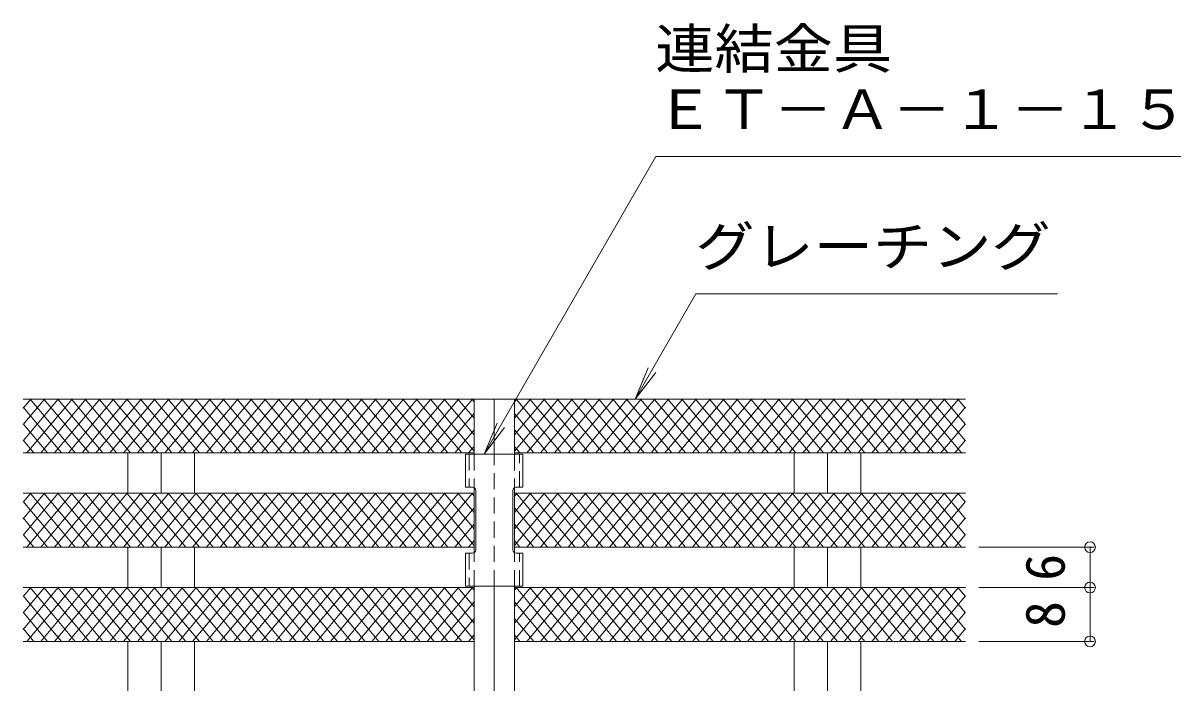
# Model space of a CAD drawing. Units: millimetres at full size, sheet at 1:2. Extents: x -192 to 130, y -269 to 227.
# Drawn here: x -41.8 to 130.2, y 123.6 to 222.8 of the extents above; entities that cross this region are included whole.
import ezdxf
from ezdxf.enums import TextEntityAlignment as Align

# ---------------------------------------------------------------- set-up
doc = ezdxf.new("R2010")
doc.units = ezdxf.units.MM
doc.header["$LTSCALE"] = 2
doc.header["$PDMODE"] = 32
doc.header["$PDSIZE"] = 1.6
doc.linetypes.add('DASHED1', pattern=[1.8, 1.2, -0.6])
for name, color, linetype, lineweight in [('D-0_通り芯', 3, 'Continuous', 9), ('D-3_受枠', 4, 'Continuous', 9), ('D-4_寸法', 7, 'Continuous', 9), ('D-5_仕様文', 7, 'Continuous', 9)]:
    doc.layers.add(name, color=color, linetype=linetype, lineweight=lineweight)
doc.styles.add('ＭＳ ゴシック', font='')
doc.styles.get('ＭＳ ゴシック').set_extended_font_data('MS Gothic')

msp = doc.modelspace()

# ---------------------------------------------------------------- linework, layer by layer
at = {"layer": 'D-0_通り芯'}
for p, q in [((-41.821, 160.736), (-36.598, 166.96)), ((-41.821, 163.18), (-38.649, 166.96)), ((-41.821, 165.624), (-40.7, 166.96)), ((-41.821, 166.96), (98.179, 166.96)), ((-41.26, 158.96), (-34.547, 166.96)), ((-34.081, 158.96), (-40.793, 166.96)), ((-39.209, 158.96), (-32.496, 166.96)), ((-32.03, 158.96), (-38.743, 166.96)), ((-37.158, 158.96), (-30.446, 166.96)), ((-29.979, 158.96), (-36.692, 166.96)), ((-35.107, 158.96), (-28.395, 166.96)), ((-27.928, 158.96), (-34.641, 166.96)), ((-33.057, 158.96), (-26.344, 166.96)), ((-25.877, 158.96), (-32.59, 166.96)), ((-31.006, 158.96), (-24.293, 166.96)), ((-23.826, 158.96), (-30.539, 166.96)), ((-28.955, 158.96), (-22.242, 166.96)), ((-21.776, 158.96), (-28.488, 166.96)), ((-26.904, 158.96), (-20.191, 166.96)), ((-19.725, 158.96), (-26.438, 166.96)), ((-24.853, 158.96), (-18.141, 166.96)), ((-17.674, 158.96), (-24.387, 166.96)), ((-22.802, 158.96), (-16.09, 166.96)), ((-15.623, 158.96), (-22.336, 166.96)), ((-20.752, 158.96), (-14.039, 166.96)), ((-13.572, 158.96), (-20.285, 166.96)), ((-18.701, 158.96), (-11.988, 166.96)), ((-11.521, 158.96), (-18.234, 166.96)), ((-16.65, 158.96), (-9.937, 166.96)), ((-9.471, 158.96), (-16.183, 166.96)), ((-14.599, 158.96), (-7.886, 166.96)), ((-7.42, 158.96), (-14.133, 166.96)), ((-12.548, 158.96), (-5.836, 166.96)), ((-5.369, 158.96), (-12.082, 166.96)), ((-10.497, 158.96), (-3.785, 166.96)), ((-3.318, 158.96), (-10.031, 166.96)), ((-8.447, 158.96), (-1.734, 166.96)), ((-1.267, 158.96), (-7.98, 166.96)), ((-6.396, 158.96), (0.317, 166.96)), ((0.784, 158.96), (-5.929, 166.96)), ((-4.345, 158.96), (2.368, 166.96)), ((2.834, 158.96), (-3.878, 166.96)), ((-2.294, 158.96), (4.419, 166.96)), ((4.885, 158.96), (-1.828, 166.96)), ((-0.243, 158.96), (6.469, 166.96)), ((6.936, 158.96), (0.223, 166.96)), ((1.807, 158.96), (8.52, 166.96)), ((8.987, 158.96), (2.274, 166.96)), ((3.858, 158.96), (10.571, 166.96)), ((11.037, 158.96), (4.325, 166.96)), ((5.909, 158.96), (12.622, 166.96)), ((13.088, 158.96), (6.375, 166.96)), ((7.96, 158.96), (14.672, 166.96)), ((15.139, 158.96), (8.426, 166.96)), ((10.01, 158.96), (16.723, 166.96)), ((17.19, 158.96), (10.477, 166.96)), ((12.061, 158.96), (18.774, 166.96)), ((19.241, 158.96), (12.528, 166.96)), ((14.112, 158.96), (20.825, 166.96)), ((21.291, 158.96), (14.579, 166.96)), ((16.163, 158.96), (22.876, 166.96)), ((23.342, 158.96), (16.629, 166.96)), ((18.214, 158.96), (24.926, 166.96)), ((25.179, 159.215), (18.68, 166.96)), ((25.179, 161.659), (20.731, 166.96)), ((25.179, 164.103), (22.782, 166.96)), ((25.179, 166.547), (24.832, 166.96)), ((25.179, 158.76), (25.179, 166.96)), ((28.179, 158.76), (28.179, 166.96)), ((31.179, 166.547), (31.525, 166.96)), ((31.179, 164.103), (33.576, 166.96)), ((31.179, 161.659), (35.627, 166.96)), ((31.179, 159.215), (37.678, 166.96)), ((31.179, 158.76), (31.179, 166.96)), ((38.144, 158.96), (31.432, 166.96)), ((33.016, 158.96), (39.729, 166.96)), ((40.195, 158.96), (33.482, 166.96)), ((35.067, 158.96), (41.779, 166.96)), ((42.246, 158.96), (35.533, 166.96)), ((37.117, 158.96), (43.83, 166.96)), ((44.297, 158.96), (37.584, 166.96)), ((39.168, 158.96), (45.881, 166.96)), ((46.347, 158.96), (39.635, 166.96)), ((41.219, 158.96), (47.932, 166.96)), ((48.398, 158.96), (41.685, 166.96)), ((43.27, 158.96), (49.982, 166.96)), ((50.449, 158.96), (43.736, 166.96)), ((45.32, 158.96), (52.033, 166.96)), ((52.5, 158.96), (45.787, 166.96)), ((47.371, 158.96), (54.084, 166.96)), ((54.551, 158.96), (47.838, 166.96)), ((49.422, 158.96), (56.135, 166.96)), ((56.601, 158.96), (49.889, 166.96)), ((51.473, 158.96), (58.186, 166.96)), ((58.652, 158.96), (51.939, 166.96)), ((53.523, 158.96), (60.236, 166.96)), ((60.703, 158.96), (53.99, 166.96)), ((55.574, 158.96), (62.287, 166.96)), ((62.754, 158.96), (56.041, 166.96)), ((57.625, 158.96), (64.338, 166.96)), ((64.804, 158.96), (58.092, 166.96)), ((59.676, 158.96), (66.389, 166.96)), ((66.855, 158.96), (60.143, 166.96)), ((61.727, 158.96), (68.44, 166.96)), ((68.906, 158.96), (62.193, 166.96)), ((63.778, 158.96), (70.49, 166.96)), ((70.957, 158.96), (64.244, 166.96)), ((65.828, 158.96), (72.541, 166.96)), ((73.008, 158.96), (66.295, 166.96)), ((67.879, 158.96), (74.592, 166.96)), ((75.059, 158.96), (68.346, 166.96)), ((69.93, 158.96), (76.643, 166.96)), ((77.11, 158.96), (70.397, 166.96)), ((71.981, 158.96), (78.694, 166.96)), ((79.16, 158.96), (72.448, 166.96)), ((74.032, 158.96), (80.745, 166.96)), ((81.211, 158.96), (74.499, 166.96)), ((76.083, 158.96), (82.796, 166.96)), ((83.262, 158.96), (76.549, 166.96)), ((78.134, 158.96), (84.846, 166.96)), ((85.313, 158.96), (78.6, 166.96)), ((80.184, 158.96), (86.897, 166.96)), ((87.364, 158.96), (80.651, 166.96)), ((82.235, 158.96), (88.948, 166.96)), ((89.415, 158.96), (82.702, 166.96)), ((84.286, 158.96), (90.999, 166.96)), ((91.465, 158.96), (84.753, 166.96)), ((86.337, 158.96), (93.05, 166.96)), ((93.516, 158.96), (86.804, 166.96)), ((88.388, 158.96), (95.101, 166.96)), ((95.567, 158.96), (88.854, 166.96)), ((90.439, 158.96), (97.151, 166.96)), ((97.618, 158.96), (90.905, 166.96)), ((98.179, 160.736), (92.956, 166.96)), ((98.179, 163.18), (95.007, 166.96)), ((98.179, 165.624), (97.058, 166.96)), ((-36.131, 158.96), (-41.821, 165.741)), ((92.489, 158.96), (98.179, 165.741)), ((20.264, 158.96), (25.179, 164.817)), ((36.094, 158.96), (31.179, 164.817)), ((-38.182, 158.96), (-41.821, 163.297)), ((22.315, 158.96), (25.179, 162.373)), ((34.043, 158.96), (31.179, 162.373)), ((94.54, 158.96), (98.179, 163.297)), ((-40.233, 158.96), (-41.821, 160.853)), ((96.591, 158.96), (98.179, 160.853)), ((-41.821, 158.96), (25.179, 158.96)), ((-26.271, 152.96), (-26.271, 158.96)), ((-21.321, 152.96), (-21.321, 158.96)), ((-16.371, 152.96), (-16.371, 158.96)), ((24.366, 158.96), (25.179, 159.929)), ((31.992, 158.96), (31.179, 159.929)), ((98.179, 158.96), (31.179, 158.96)), ((72.729, 152.96), (72.729, 158.96)), ((77.679, 152.96), (77.679, 158.96)), ((82.629, 152.96), (82.629, 158.96)), ((25.179, 144.127), (25.179, 153.793)), ((31.179, 144.127), (31.179, 153.793)), ((-41.821, 146.736), (-36.598, 152.96)), ((-41.821, 149.18), (-38.649, 152.96)), ((-41.821, 151.624), (-40.7, 152.96)), ((-41.821, 152.96), (25.179, 152.96)), ((-36.131, 144.96), (-41.821, 151.741)), ((-41.26, 144.96), (-34.547, 152.96)), ((-34.081, 144.96), (-40.793, 152.96)), ((-39.209, 144.96), (-32.496, 152.96)), ((-32.03, 144.96), (-38.743, 152.96)), ((-37.158, 144.96), (-30.446, 152.96)), ((-29.979, 144.96), (-36.692, 152.96)), ((-35.107, 144.96), (-28.395, 152.96)), ((-27.928, 144.96), (-34.641, 152.96)), ((-33.057, 144.96), (-26.344, 152.96)), ((-25.877, 144.96), (-32.59, 152.96)), ((-31.006, 144.96), (-24.293, 152.96)), ((-23.826, 144.96), (-30.539, 152.96)), ((-28.955, 144.96), (-22.242, 152.96)), ((-21.776, 144.96), (-28.488, 152.96)), ((-26.904, 144.96), (-20.191, 152.96)), ((-19.725, 144.96), (-26.438, 152.96)), ((-24.853, 144.96), (-18.141, 152.96)), ((-17.674, 144.96), (-24.387, 152.96)), ((-22.802, 144.96), (-16.09, 152.96)), ((-15.623, 144.96), (-22.336, 152.96)), ((-20.752, 144.96), (-14.039, 152.96)), ((-13.572, 144.96), (-20.285, 152.96)), ((-18.701, 144.96), (-11.988, 152.96)), ((-11.521, 144.96), (-18.234, 152.96)), ((-16.65, 144.96), (-9.937, 152.96)), ((-9.471, 144.96), (-16.183, 152.96)), ((-14.599, 144.96), (-7.886, 152.96)), ((-7.42, 144.96), (-14.133, 152.96)), ((-12.548, 144.96), (-5.836, 152.96)), ((-5.369, 144.96), (-12.082, 152.96)), ((-10.497, 144.96), (-3.785, 152.96)), ((-3.318, 144.96), (-10.031, 152.96)), ((-8.447, 144.96), (-1.734, 152.96)), ((-1.267, 144.96), (-7.98, 152.96)), ((-6.396, 144.96), (0.317, 152.96)), ((0.784, 144.96), (-5.929, 152.96)), ((-4.345, 144.96), (2.368, 152.96)), ((2.834, 144.96), (-3.878, 152.96)), ((-2.294, 144.96), (4.419, 152.96)), ((4.885, 144.96), (-1.828, 152.96)), ((-0.243, 144.96), (6.469, 152.96)), ((6.936, 144.96), (0.223, 152.96)), ((1.807, 144.96), (8.52, 152.96)), ((8.987, 144.96), (2.274, 152.96)), ((3.858, 144.96), (10.571, 152.96)), ((11.037, 144.96), (4.325, 152.96)), ((5.909, 144.96), (12.622, 152.96)), ((13.088, 144.96), (6.375, 152.96)), ((7.96, 144.96), (14.672, 152.96)), ((15.139, 144.96), (8.426, 152.96)), ((10.01, 144.96), (16.723, 152.96)), ((17.19, 144.96), (10.477, 152.96)), ((12.061, 144.96), (18.774, 152.96)), ((19.241, 144.96), (12.528, 152.96)), ((14.112, 144.96), (20.825, 152.96)), ((21.291, 144.96), (14.579, 152.96)), ((16.163, 144.96), (22.876, 152.96)), ((23.342, 144.96), (16.629, 152.96)), ((18.214, 144.96), (24.926, 152.96)), ((25.179, 145.215), (18.68, 152.96)), ((25.179, 147.659), (20.731, 152.96)), ((25.179, 150.103), (22.782, 152.96)), ((25.179, 152.547), (24.832, 152.96)), ((31.179, 152.547), (31.525, 152.96)), ((31.179, 150.103), (33.576, 152.96)), ((31.179, 147.659), (35.627, 152.96)), ((31.179, 145.215), (37.678, 152.96)), ((98.179, 152.96), (31.179, 152.96)), ((38.144, 144.96), (31.432, 152.96)), ((33.016, 144.96), (39.729, 152.96)), ((40.195, 144.96), (33.482, 152.96)), ((35.067, 144.96), (41.779, 152.96)), ((42.246, 144.96), (35.533, 152.96)), ((37.117, 144.96), (43.83, 152.96)), ((44.297, 144.96), (37.584, 152.96)), ((39.168, 144.96), (45.881, 152.96)), ((46.347, 144.96), (39.635, 152.96)), ((41.219, 144.96), (47.932, 152.96)), ((48.398, 144.96), (41.685, 152.96)), ((43.27, 144.96), (49.982, 152.96)), ((50.449, 144.96), (43.736, 152.96)), ((45.32, 144.96), (52.033, 152.96)), ((52.5, 144.96), (45.787, 152.96)), ((47.371, 144.96), (54.084, 152.96)), ((54.551, 144.96), (47.838, 152.96)), ((49.422, 144.96), (56.135, 152.96)), ((56.601, 144.96), (49.889, 152.96)), ((51.473, 144.96), (58.186, 152.96)), ((58.652, 144.96), (51.939, 152.96)), ((53.523, 144.96), (60.236, 152.96)), ((60.703, 144.96), (53.99, 152.96)), ((55.574, 144.96), (62.287, 152.96)), ((62.754, 144.96), (56.041, 152.96)), ((57.625, 144.96), (64.338, 152.96)), ((64.804, 144.96), (58.092, 152.96)), ((59.676, 144.96), (66.389, 152.96)), ((66.855, 144.96), (60.143, 152.96)), ((61.727, 144.96), (68.44, 152.96)), ((68.906, 144.96), (62.193, 152.96)), ((63.778, 144.96), (70.49, 152.96)), ((70.957, 144.96), (64.244, 152.96)), ((65.828, 144.96), (72.541, 152.96)), ((73.008, 144.96), (66.295, 152.96)), ((67.879, 144.96), (74.592, 152.96)), ((75.059, 144.96), (68.346, 152.96)), ((69.93, 144.96), (76.643, 152.96)), ((77.11, 144.96), (70.397, 152.96)), ((71.981, 144.96), (78.694, 152.96)), ((79.16, 144.96), (72.448, 152.96)), ((74.032, 144.96), (80.745, 152.96)), ((81.211, 144.96), (74.499, 152.96)), ((76.083, 144.96), (82.796, 152.96)), ((83.262, 144.96), (76.549, 152.96)), ((78.134, 144.96), (84.846, 152.96)), ((85.313, 144.96), (78.6, 152.96)), ((80.184, 144.96), (86.897, 152.96)), ((87.364, 144.96), (80.651, 152.96)), ((82.235, 144.96), (88.948, 152.96)), ((89.415, 144.96), (82.702, 152.96)), ((84.286, 144.96), (90.999, 152.96)), ((91.465, 144.96), (84.753, 152.96)), ((86.337, 144.96), (93.05, 152.96)), ((93.516, 144.96), (86.804, 152.96)), ((88.388, 144.96), (95.101, 152.96)), ((95.567, 144.96), (88.854, 152.96)), ((90.439, 144.96), (97.151, 152.96)), ((97.618, 144.96), (90.905, 152.96)), ((92.489, 144.96), (98.179, 151.741)), ((98.179, 146.736), (92.956, 152.96)), ((98.179, 149.18), (95.007, 152.96)), ((98.179, 151.624), (97.058, 152.96)), ((20.264, 144.96), (25.179, 150.817)), ((36.094, 144.96), (31.179, 150.817)), ((-38.182, 144.96), (-41.821, 149.297)), ((22.315, 144.96), (25.179, 148.373)), ((34.043, 144.96), (31.179, 148.373)), ((94.54, 144.96), (98.179, 149.297)), ((-40.233, 144.96), (-41.821, 146.853)), ((96.591, 144.96), (98.179, 146.853)), ((-41.821, 144.96), (25.179, 144.96)), ((-26.271, 138.96), (-26.271, 144.96)), ((-21.321, 138.96), (-21.321, 144.96)), ((-16.371, 138.96), (-16.371, 144.96)), ((24.366, 144.96), (25.179, 145.929)), ((31.992, 144.96), (31.179, 145.929)), ((98.179, 144.96), (31.179, 144.96)), ((72.729, 138.96), (72.729, 144.96)), ((77.679, 138.96), (77.679, 144.96)), ((82.629, 138.96), (82.629, 144.96)), ((-41.821, 132.736), (-36.598, 138.96)), ((-41.821, 135.18), (-38.649, 138.96)), ((-41.821, 137.624), (-40.7, 138.96)), ((-41.821, 138.96), (25.179, 138.96)), ((-36.131, 130.96), (-41.821, 137.741)), ((-41.26, 130.96), (-34.547, 138.96)), ((-34.081, 130.96), (-40.793, 138.96)), ((-39.209, 130.96), (-32.496, 138.96)), ((-32.03, 130.96), (-38.743, 138.96)), ((-37.158, 130.96), (-30.446, 138.96)), ((-29.979, 130.96), (-36.692, 138.96)), ((-35.107, 130.96), (-28.395, 138.96)), ((-27.928, 130.96), (-34.641, 138.96)), ((-33.057, 130.96), (-26.344, 138.96)), ((-25.877, 130.96), (-32.59, 138.96)), ((-31.006, 130.96), (-24.293, 138.96)), ((-23.826, 130.96), (-30.539, 138.96)), ((-28.955, 130.96), (-22.242, 138.96)), ((-21.776, 130.96), (-28.488, 138.96)), ((-26.904, 130.96), (-20.191, 138.96)), ((-19.725, 130.96), (-26.438, 138.96)), ((-24.853, 130.96), (-18.141, 138.96)), ((-17.674, 130.96), (-24.387, 138.96)), ((-22.802, 130.96), (-16.09, 138.96)), ((-15.623, 130.96), (-22.336, 138.96)), ((-20.752, 130.96), (-14.039, 138.96)), ((-13.572, 130.96), (-20.285, 138.96)), ((-18.701, 130.96), (-11.988, 138.96)), ((-11.521, 130.96), (-18.234, 138.96)), ((-16.65, 130.96), (-9.937, 138.96)), ((-9.471, 130.96), (-16.183, 138.96)), ((-14.599, 130.96), (-7.886, 138.96)), ((-7.42, 130.96), (-14.133, 138.96)), ((-12.548, 130.96), (-5.836, 138.96)), ((-5.369, 130.96), (-12.082, 138.96)), ((-10.497, 130.96), (-3.785, 138.96)), ((-3.318, 130.96), (-10.031, 138.96)), ((-8.447, 130.96), (-1.734, 138.96)), ((-1.267, 130.96), (-7.98, 138.96)), ((-6.396, 130.96), (0.317, 138.96)), ((0.784, 130.96), (-5.929, 138.96)), ((-4.345, 130.96), (2.368, 138.96)), ((2.834, 130.96), (-3.878, 138.96)), ((-2.294, 130.96), (4.419, 138.96)), ((4.885, 130.96), (-1.828, 138.96)), ((-0.243, 130.96), (6.469, 138.96)), ((6.936, 130.96), (0.223, 138.96)), ((1.807, 130.96), (8.52, 138.96)), ((8.987, 130.96), (2.274, 138.96)), ((3.858, 130.96), (10.571, 138.96)), ((11.037, 130.96), (4.325, 138.96)), ((5.909, 130.96), (12.622, 138.96)), ((13.088, 130.96), (6.375, 138.96)), ((7.96, 130.96), (14.672, 138.96)), ((15.139, 130.96), (8.426, 138.96)), ((10.01, 130.96), (16.723, 138.96)), ((17.19, 130.96), (10.477, 138.96)), ((12.061, 130.96), (18.774, 138.96)), ((19.241, 130.96), (12.528, 138.96)), ((14.112, 130.96), (20.825, 138.96)), ((21.291, 130.96), (14.579, 138.96)), ((16.163, 130.96), (22.876, 138.96)), ((23.342, 130.96), (16.629, 138.96)), ((18.214, 130.96), (24.926, 138.96)), ((25.179, 131.215), (18.68, 138.96)), ((25.179, 133.659), (20.731, 138.96)), ((25.179, 136.103), (22.782, 138.96)), ((25.179, 138.547), (24.832, 138.96)), ((25.179, 123.616), (25.179, 139.16)), ((28.179, 123.616), (28.179, 139.16)), ((31.179, 123.616), (31.179, 139.16)), ((31.179, 138.547), (31.525, 138.96)), ((31.179, 136.103), (33.576, 138.96)), ((31.179, 133.659), (35.627, 138.96)), ((31.179, 131.215), (37.678, 138.96)), ((98.179, 138.96), (31.179, 138.96)), ((38.144, 130.96), (31.432, 138.96)), ((33.016, 130.96), (39.729, 138.96)), ((40.195, 130.96), (33.482, 138.96)), ((35.067, 130.96), (41.779, 138.96)), ((42.246, 130.96), (35.533, 138.96)), ((37.117, 130.96), (43.83, 138.96)), ((44.297, 130.96), (37.584, 138.96)), ((39.168, 130.96), (45.881, 138.96)), ((46.347, 130.96), (39.635, 138.96)), ((41.219, 130.96), (47.932, 138.96)), ((48.398, 130.96), (41.685, 138.96)), ((43.27, 130.96), (49.982, 138.96)), ((50.449, 130.96), (43.736, 138.96)), ((45.32, 130.96), (52.033, 138.96)), ((52.5, 130.96), (45.787, 138.96)), ((47.371, 130.96), (54.084, 138.96)), ((54.551, 130.96), (47.838, 138.96)), ((49.422, 130.96), (56.135, 138.96)), ((56.601, 130.96), (49.889, 138.96)), ((51.473, 130.96), (58.186, 138.96)), ((58.652, 130.96), (51.939, 138.96)), ((53.523, 130.96), (60.236, 138.96)), ((60.703, 130.96), (53.99, 138.96)), ((55.574, 130.96), (62.287, 138.96)), ((62.754, 130.96), (56.041, 138.96)), ((57.625, 130.96), (64.338, 138.96)), ((64.804, 130.96), (58.092, 138.96)), ((59.676, 130.96), (66.389, 138.96)), ((66.855, 130.96), (60.143, 138.96)), ((61.727, 130.96), (68.44, 138.96)), ((68.906, 130.96), (62.193, 138.96)), ((63.778, 130.96), (70.49, 138.96)), ((70.957, 130.96), (64.244, 138.96)), ((65.828, 130.96), (72.541, 138.96)), ((73.008, 130.96), (66.295, 138.96)), ((67.879, 130.96), (74.592, 138.96)), ((75.059, 130.96), (68.346, 138.96)), ((69.93, 130.96), (76.643, 138.96)), ((77.11, 130.96), (70.397, 138.96)), ((71.981, 130.96), (78.694, 138.96)), ((79.16, 130.96), (72.448, 138.96)), ((74.032, 130.96), (80.745, 138.96)), ((81.211, 130.96), (74.499, 138.96)), ((76.083, 130.96), (82.796, 138.96)), ((83.262, 130.96), (76.549, 138.96)), ((78.134, 130.96), (84.846, 138.96)), ((85.313, 130.96), (78.6, 138.96)), ((80.184, 130.96), (86.897, 138.96)), ((87.364, 130.96), (80.651, 138.96)), ((82.235, 130.96), (88.948, 138.96)), ((89.415, 130.96), (82.702, 138.96)), ((84.286, 130.96), (90.999, 138.96)), ((91.465, 130.96), (84.753, 138.96)), ((86.337, 130.96), (93.05, 138.96)), ((93.516, 130.96), (86.804, 138.96)), ((88.388, 130.96), (95.101, 138.96)), ((95.567, 130.96), (88.854, 138.96)), ((90.439, 130.96), (97.151, 138.96)), ((97.618, 130.96), (90.905, 138.96)), ((92.489, 130.96), (98.179, 137.741)), ((98.179, 132.736), (92.956, 138.96)), ((98.179, 135.18), (95.007, 138.96)), ((98.179, 137.624), (97.058, 138.96)), ((20.264, 130.96), (25.179, 136.817)), ((36.094, 130.96), (31.179, 136.817)), ((-38.182, 130.96), (-41.821, 135.297)), ((22.315, 130.96), (25.179, 134.373)), ((34.043, 130.96), (31.179, 134.373)), ((94.54, 130.96), (98.179, 135.297)), ((-40.233, 130.96), (-41.821, 132.853)), ((96.591, 130.96), (98.179, 132.853)), ((-41.821, 130.96), (25.179, 130.96)), ((-26.271, 123.616), (-26.271, 130.96)), ((-21.321, 123.616), (-21.321, 130.96)), ((-16.371, 123.616), (-16.371, 130.96)), ((24.366, 130.96), (25.179, 131.929)), ((31.992, 130.96), (31.179, 131.929)), ((98.179, 130.96), (31.179, 130.96)), ((72.729, 123.616), (72.729, 130.96)), ((77.679, 123.616), (77.679, 130.96)), ((82.629, 123.616), (82.629, 130.96))]:
    msp.add_line(p, q, dxfattribs=at)
at = {"layer": 'D-0_通り芯', "linetype": 'DASHED1'}
for p, q in [((25.179, 158.76), (25.179, 153.793)), ((28.179, 139.16), (28.179, 158.76)), ((31.179, 158.76), (31.179, 153.793)), ((25.179, 139.16), (25.179, 144.127)), ((31.179, 139.16), (31.179, 144.127))]:
    msp.add_line(p, q, dxfattribs=at)
at = {"layer": 'D-3_受枠'}
for p, q in [((23.929, 158.76), (23.929, 153.86)), ((32.429, 158.76), (23.929, 158.76)), ((32.429, 153.86), (32.429, 158.76)), ((24.929, 153.86), (23.929, 153.86)), ((25.429, 144.56), (25.429, 153.36)), ((30.929, 144.56), (30.929, 153.36)), ((32.429, 153.86), (31.429, 153.86)), ((23.929, 144.06), (23.929, 139.16)), ((24.929, 144.06), (23.929, 144.06)), ((32.429, 144.06), (31.429, 144.06)), ((32.429, 139.16), (32.429, 144.06)), ((32.429, 139.16), (23.929, 139.16))]:
    msp.add_line(p, q, dxfattribs=at)
at = {"layer": 'D-3_受枠', "linetype": 'DASHED1'}
for p, q in [((24.429, 158.76), (24.429, 153.86)), ((31.929, 153.86), (31.929, 158.76)), ((24.429, 144.06), (24.429, 139.16)), ((31.929, 139.16), (31.929, 144.06))]:
    msp.add_line(p, q, dxfattribs=at)
at = {"layer": 'D-3_受枠'}
for centre, start, end in [((24.929, 153.36), 0, 90), ((31.429, 153.36), 90, 180), ((24.929, 144.56), 270, 0), ((31.429, 144.56), 180, 270)]:
    msp.add_arc(centre, 0.5, start, end, dxfattribs=at)
at = {"layer": 'D-4_寸法'}
for p, q in [((117.3, 144.96), (100.178, 144.96)), ((116.7, 138.96), (116.7, 144.96)), ((117.3, 138.96), (100.178, 138.96)), ((116.7, 130.96), (116.7, 138.96)), ((117.3, 130.96), (100.178, 130.96))]:
    msp.add_line(p, q, dxfattribs=at)
for p in [(116.7, 144.96), (116.7, 138.96), (116.7, 130.96)]:
    msp.add_point(p, dxfattribs=at)
at = {"layer": 'D-5_仕様文'}
for p, q in [((49.123, 166.96), (51.036, 171.58)), ((49.123, 166.96), (52.166, 170.927)), ((26.679, 158.76), (28.592, 163.38)), ((26.679, 158.76), (29.723, 162.727))]:
    msp.add_line(p, q, dxfattribs=at)
for points in [[(26.679, 158.76), (52.202, 202.968), (130.194, 202.968)], [(49.123, 166.96), (58.15, 182.596), (111.855, 182.596)]]:
    msp.add_lwpolyline(points, dxfattribs=at)

# ---------------------------------------------------------------- texts
at = {"layer": 'D-4_寸法', "color": 2, "style": 'ＭＳ ゴシック'}
for s, p in [('6', (114.7, 139.96)), ('8', (114.7, 132.96))]:
    msp.add_text(s, height=5.865, rotation=90, dxfattribs=at).set_placement(p, align=Align.BOTTOM_LEFT)
at = {"layer": 'D-5_仕様文', "color": 2, "style": 'ＭＳ ゴシック', "width": 1.1}
for s, p in [('連結金具', (52.099, 214.308)), ('ＥＴ－Ａ－１－１５', (52.099, 205.308)), ('グレーチング', (58.047, 184.937))]:
    msp.add_text(s, height=5.865, dxfattribs=at).set_placement(p, align=Align.BOTTOM_LEFT)

doc.saveas('drawing.dxf')
